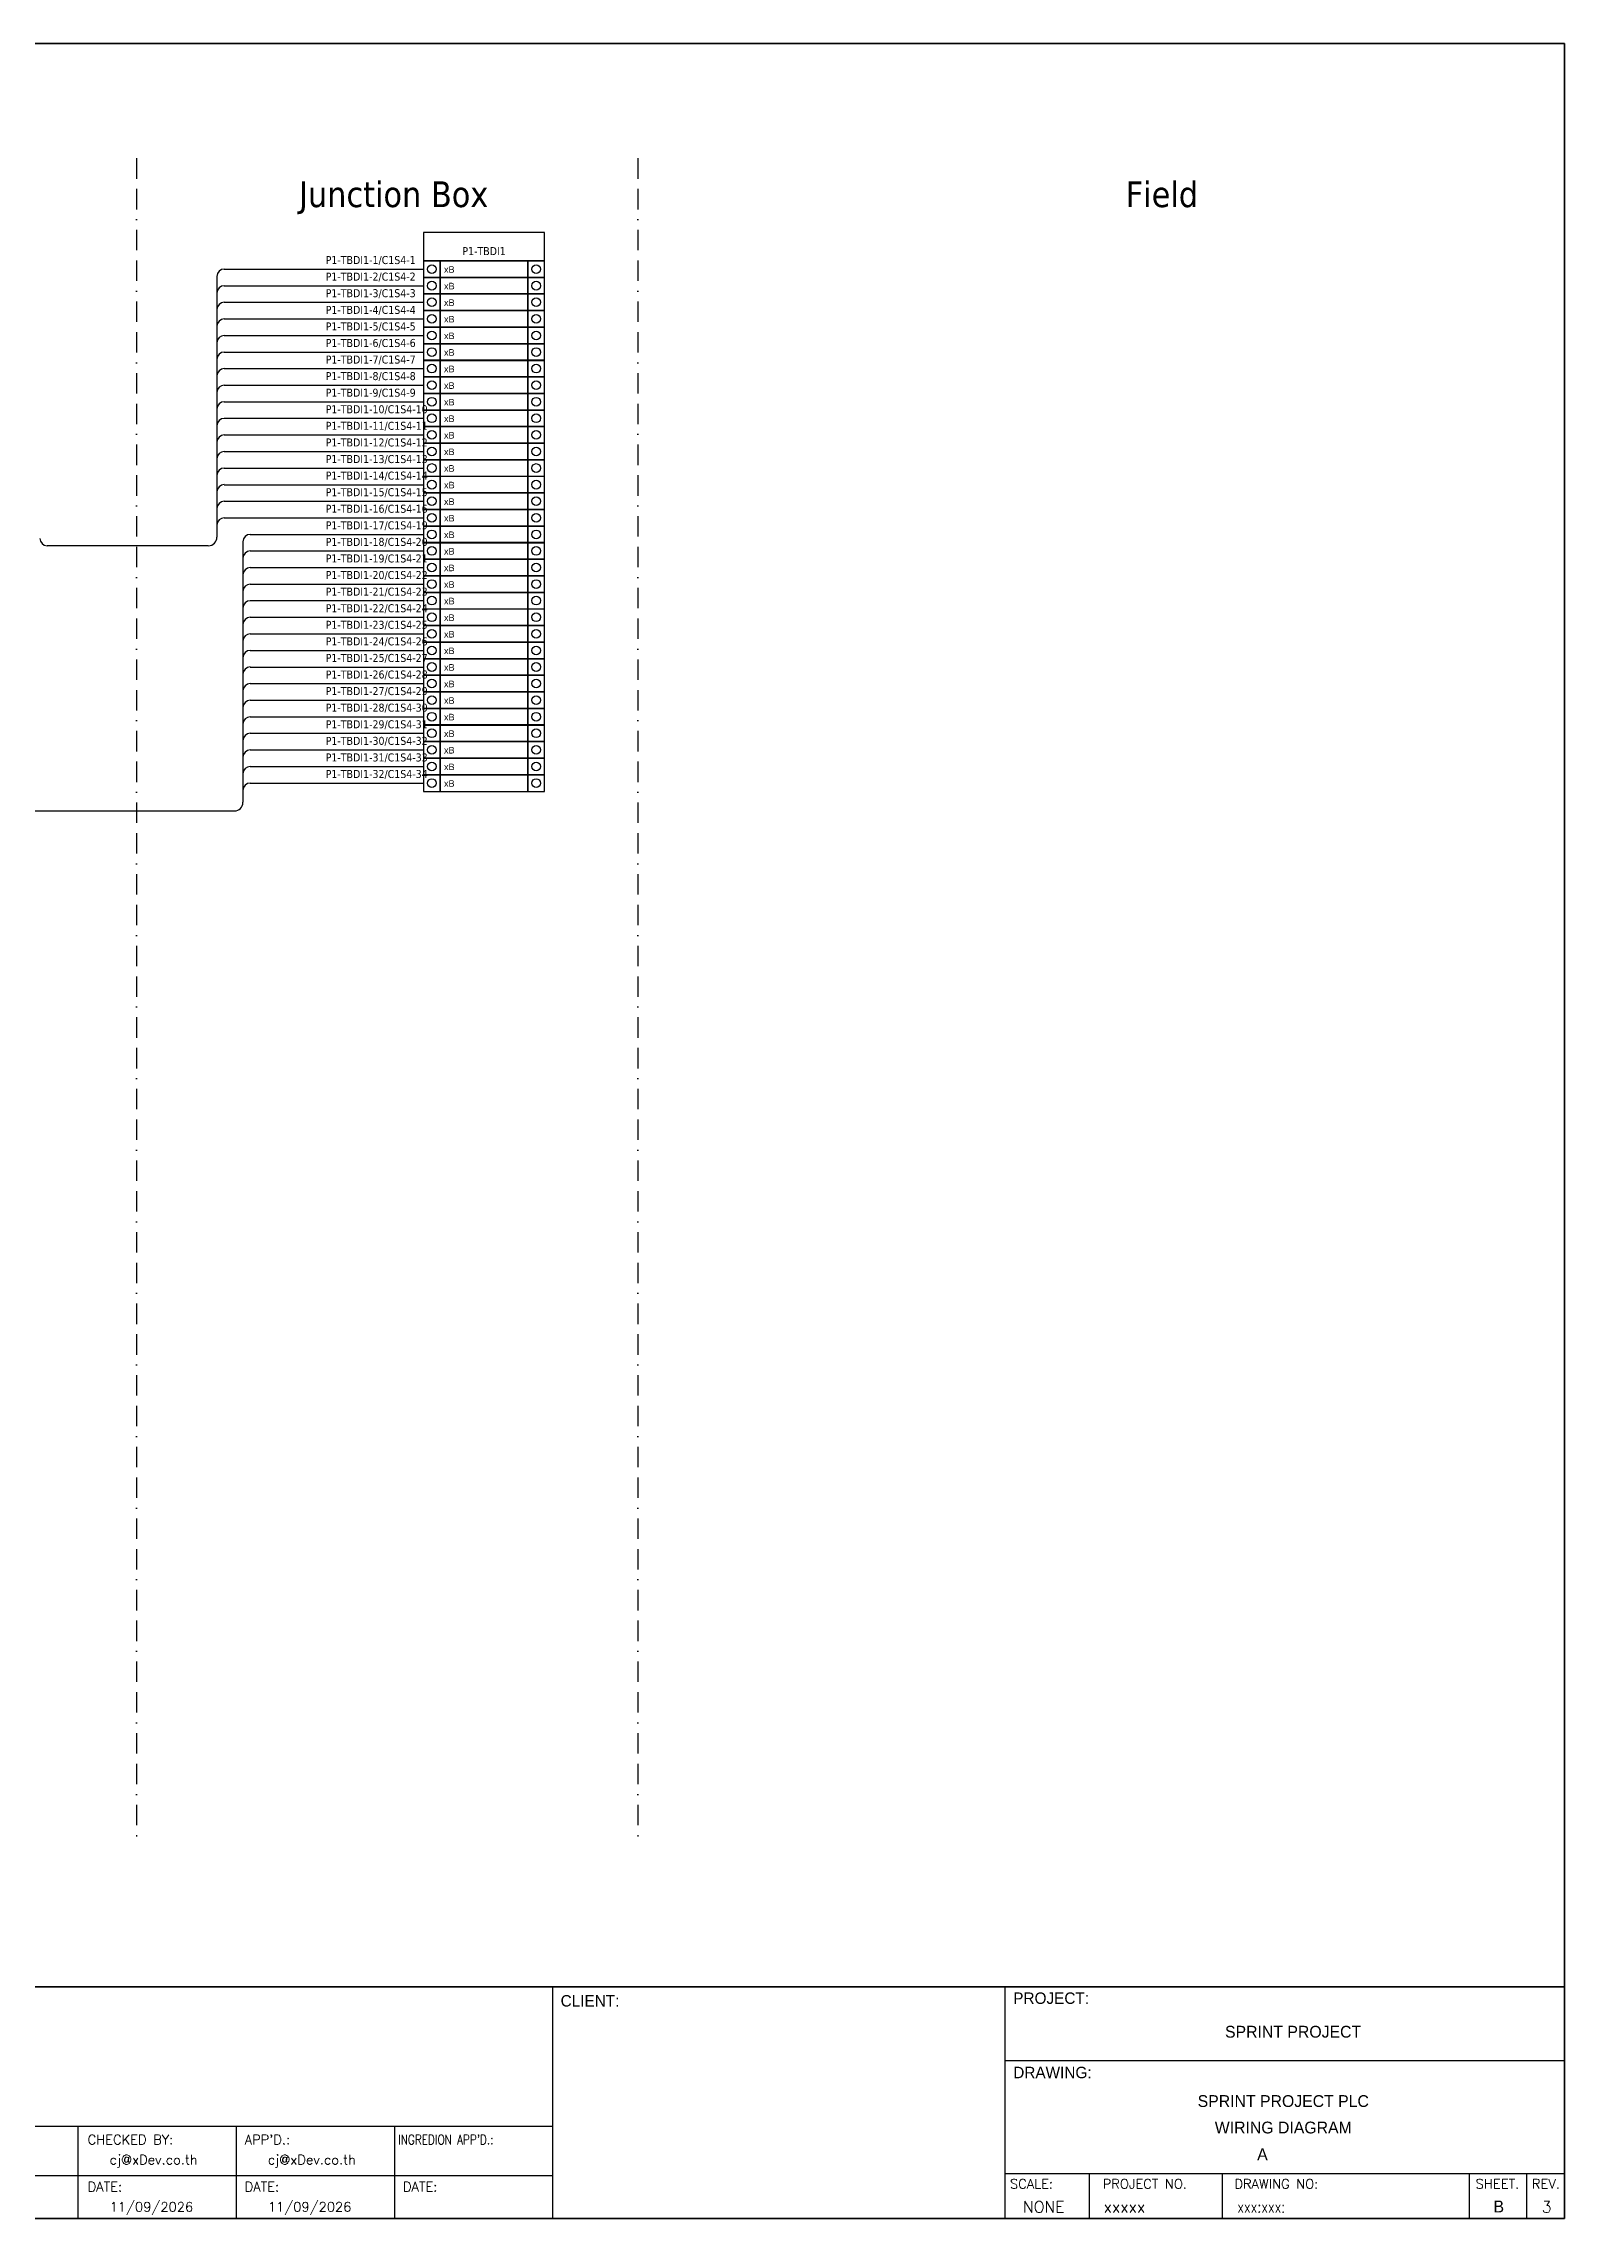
# Model space of a CAD drawing. Header units: millimetres. Extents: x 0 to 3893, y 0 to 2704.
# Drawn here: x 2002 to 3893, y 0 to 2704 of the extents above; entities that cross this region are included whole.
import ezdxf
from ezdxf.enums import TextEntityAlignment as Align

# ---------------------------------------------------------------- set-up
doc = ezdxf.new("R2010")
doc.units = ezdxf.units.MM
doc.linetypes.add('BORDERX2', pattern=[88.9, 25.4, -12.7, 25.4, -12.7, 0, -12.7])
for name, color, linetype in [('GT_1', 9, 'Continuous'), ('HELPPOINT', 7, 'Continuous'), ('MEMBER', 7, 'Continuous'), ('x01001-FrameArea', 2, 'BORDERX2')]:
    doc.layers.add(name, color=color, linetype=linetype)
doc.layers.add('IE-WIRE', color=7, linetype='Continuous', lineweight=25)
doc.styles.add('HTX11', font='O8111901')
doc.styles.add('ROMANS', font='romans.shx', dxfattribs={"width": 0.85, "height": 25})
doc.styles.get("Standard").update_dxf_attribs({"font": 'arial.ttf'})
doc.styles.add('Tahoma', font='')
doc.styles.get('Tahoma').set_extended_font_data('Tahoma')

# ---------------------------------------------------------------- blocks, each defined once
blk = doc.blocks.new('xTermSingleLayer')
at = {"color": 7, "ltscale": 25.4}
for points in [[(0, -537), (537, -537), (537, 0), (0, 0)], [(537, -537), (3378, -537), (3378, 0), (537, 0)], [(3378, -537), (3915, -537), (3915, 0), (3378, 0)]]:
    blk.add_lwpolyline(points, close=True, dxfattribs=at)
for centre in [(268, -268), (3647, -268)]:
    blk.add_circle(centre, 141, dxfattribs=at)
blk.add_attdef('TERMINAL_B', (661, -387), '', height=212)

msp = doc.modelspace()

# ---------------------------------------------------------------- linework, layer by layer
at = {"color": 4}
for p, q in [((3302.3, 56.1), (3302.3, 0)), ((3467.6, 56.1), (3467.6, 0))]:
    msp.add_line(p, q, dxfattribs=at)
at = {"color": 4, "ltscale": 0.5}
for p, q in [((3774.7, 56.1), (3774.7, 0)), ((3774.7, 56.1), (3774.7, 0)), ((3845.9, 56.1), (3845.9, 0)), ((3845.9, 56.1), (3845.9, 0))]:
    msp.add_line(p, q, dxfattribs=at)
at = {"color": 4, "ltscale": 25.4}
msp.add_lwpolyline([(2474.9, 2434), (2625.2, 2434), (2625.2, 2469.2), (2474.9, 2469.2)], close=True, dxfattribs=at)
at = {"layer": 'GT_1', "color": 4}
for p, q in [((2635.8, 0), (2635.8, 288.2)), ((3198.1, 0), (3198.1, 288.2)), ((3198.1, 0), (3198.1, 288.2)), ((3198.1, 0), (3198.1, 288.2)), ((2635.8, 114.3), (1848.8, 114.3)), ((2045.6, 0), (2045.6, 114.3)), ((2242.3, 0), (2242.3, 114.3)), ((2439.1, 0), (2439.1, 114.3)), ((3198.1, 56.1), (3893.3, 56.1)), ((2635.8, 52.9), (1848.8, 52.9))]:
    msp.add_line(p, q, dxfattribs=at)
at = {"layer": 'HELPPOINT', "color": 4, "lineweight": 35}
for p, q in [((0, 2704.2), (3893.3, 2704.2)), ((0, 2704.2), (3893.3, 2704.2)), ((3893.3, 2704.2), (3893.3, 0)), ((3893.3, 2704.2), (3893.3, 0)), ((3893.3, 0), (0, 0)), ((3893.3, 0), (0, 0))]:
    msp.add_line(p, q, dxfattribs=at)
at = {"layer": 'HELPPOINT', "color": 4}
for p, q in [((3198.1, 196.6), (3893.3, 196.6)), ((3198.1, 196.6), (3893.3, 196.6)), ((3198.1, 56.1), (3893.3, 56.1))]:
    msp.add_line(p, q, dxfattribs=at)
at = {"layer": 'IE-WIRE', "color": 4, "ltscale": 25.4}
for p, q in [((2218, 2414.6), (2218, 2090.6)), ((2227.2, 2423.7), (2474.9, 2423.7)), ((2227.2, 2423.7), (2474.9, 2423.7)), ((2227.2, 2403.1), (2474.9, 2403.1)), ((2227.2, 2403.1), (2474.9, 2403.1)), ((2227.2, 2382.5), (2474.9, 2382.5)), ((2227.2, 2382.5), (2474.9, 2382.5)), ((2227.2, 2361.9), (2474.9, 2361.9)), ((2227.2, 2361.9), (2474.9, 2361.9)), ((2227.2, 2341.2), (2474.9, 2341.2)), ((2227.2, 2341.2), (2474.9, 2341.2)), ((2227.2, 2320.6), (2474.9, 2320.6)), ((2227.2, 2320.6), (2474.9, 2320.6)), ((2227.2, 2300), (2474.9, 2300)), ((2227.2, 2300), (2474.9, 2300)), ((2227.2, 2279.4), (2474.9, 2279.4)), ((2227.2, 2279.4), (2474.9, 2279.4)), ((2227.2, 2258.8), (2474.9, 2258.8)), ((2227.2, 2258.8), (2474.9, 2258.8)), ((2227.2, 2238.2), (2474.9, 2238.2)), ((2227.2, 2238.2), (2474.9, 2238.2)), ((2227.2, 2217.6), (2474.9, 2217.6)), ((2227.2, 2217.6), (2474.9, 2217.6)), ((2227.2, 2197), (2474.9, 2197)), ((2227.2, 2197), (2474.9, 2197)), ((2227.2, 2176.3), (2474.9, 2176.3)), ((2227.2, 2176.3), (2474.9, 2176.3)), ((2227.2, 2155.7), (2474.9, 2155.7)), ((2227.2, 2155.7), (2474.9, 2155.7)), ((2227.2, 2135.1), (2474.9, 2135.1)), ((2227.2, 2135.1), (2474.9, 2135.1)), ((2227.2, 2114.5), (2474.9, 2114.5)), ((2227.2, 2114.5), (2474.9, 2114.5)), ((2250.4, 2084.8), (2250.4, 1760.8)), ((2259.5, 2093.9), (2474.9, 2093.9)), ((2259.5, 2093.9), (2474.9, 2093.9)), ((2259.5, 2073.3), (2474.9, 2073.3)), ((2259.5, 2073.3), (2474.9, 2073.3)), ((2259.5, 2052.7), (2474.9, 2052.7)), ((2259.5, 2052.7), (2474.9, 2052.7)), ((2259.5, 2032.1), (2474.9, 2032.1)), ((2259.5, 2032.1), (2474.9, 2032.1)), ((2259.5, 2011.5), (2474.9, 2011.5)), ((2259.5, 2011.5), (2474.9, 2011.5)), ((2259.5, 1990.8), (2474.9, 1990.8)), ((2259.5, 1990.8), (2474.9, 1990.8)), ((2259.5, 1970.2), (2474.9, 1970.2)), ((2259.5, 1970.2), (2474.9, 1970.2)), ((2259.5, 1949.6), (2474.9, 1949.6)), ((2259.5, 1949.6), (2474.9, 1949.6)), ((2259.5, 1929), (2474.9, 1929)), ((2259.5, 1929), (2474.9, 1929)), ((2259.5, 1908.4), (2474.9, 1908.4)), ((2259.5, 1908.4), (2474.9, 1908.4)), ((2259.5, 1887.8), (2474.9, 1887.8)), ((2259.5, 1887.8), (2474.9, 1887.8)), ((2259.5, 1867.2), (2474.9, 1867.2)), ((2259.5, 1867.2), (2474.9, 1867.2)), ((2259.5, 1846.6), (2474.9, 1846.6)), ((2259.5, 1846.6), (2474.9, 1846.6)), ((2259.5, 1825.9), (2474.9, 1825.9)), ((2259.5, 1825.9), (2474.9, 1825.9)), ((2259.5, 1805.3), (2474.9, 1805.3)), ((2259.5, 1805.3), (2474.9, 1805.3)), ((2259.5, 1784.7), (2474.9, 1784.7)), ((2259.5, 1784.7), (2474.9, 1784.7))]:
    msp.add_line(p, q, dxfattribs=at)
at = {"layer": 'IE-WIRE', "color": 4}
for p, q in [((2006.9, 2079.9), (2207.3, 2079.9)), ((1973.8, 1750.1), (2239.6, 1750.1))]:
    msp.add_line(p, q, dxfattribs=at)
at = {"layer": 'IE-WIRE', "color": 4, "ltscale": 25.4}
for centre, radius, start, end in [((2227.2, 2414.6), 9.14, 90, 180), ((2227.2, 2393.9), 9.14, 90, 180), ((2227.2, 2373.3), 9.14, 90, 180), ((2227.2, 2352.7), 9.14, 90, 180), ((2227.2, 2332.1), 9.14, 90, 180), ((2227.2, 2311.5), 9.14, 90, 180), ((2227.2, 2290.9), 9.14, 90, 180), ((2227.2, 2270.3), 9.14, 90, 180), ((2227.2, 2249.7), 9.14, 90, 180), ((2227.2, 2229), 9.14, 90, 180), ((2227.2, 2208.4), 9.14, 90, 180), ((2227.2, 2187.8), 9.14, 90, 180), ((2227.2, 2167.2), 9.14, 90, 180), ((2227.2, 2146.6), 9.14, 90, 180), ((2227.2, 2126), 9.14, 90, 180), ((2227.2, 2105.4), 9.14, 90, 180), ((2207.3, 2090.6), 10.8, 270, 0), ((2259.5, 2084.8), 9.14, 90, 180), ((2259.5, 2064.2), 9.14, 90, 180), ((2259.5, 2043.5), 9.14, 90, 180), ((2259.5, 2022.9), 9.14, 90, 180), ((2259.5, 2002.3), 9.14, 90, 180), ((2259.5, 1981.7), 9.14, 90, 180), ((2259.5, 1961.1), 9.14, 90, 180), ((2259.5, 1940.5), 9.14, 90, 180), ((2259.5, 1919.9), 9.14, 90, 180), ((2259.5, 1899.3), 9.14, 90, 180), ((2259.5, 1878.6), 9.14, 90, 180), ((2259.5, 1858), 9.14, 90, 180), ((2259.5, 1837.4), 9.14, 90, 180), ((2259.5, 1816.8), 9.14, 90, 180), ((2259.5, 1796.2), 9.14, 90, 180), ((2239.6, 1760.8), 10.8, 270, 0), ((2259.5, 1775.6), 9.14, 90, 180)]:
    msp.add_arc(centre, radius, start, end, dxfattribs=at)
at = {"layer": 'IE-WIRE', "color": 4}
msp.add_arc((2006.9, 2088.8), 8.96, 180, 270, dxfattribs=at)
at = {"layer": 'MEMBER', "color": 4, "lineweight": 35}
msp.add_line((0, 288.2), (3893.3, 288.2), dxfattribs=at)
msp.add_line((0, 288.2), (3893.3, 288.2), dxfattribs=at)
at = {"layer": 'MEMBER', "color": 4}
for p, q in [((3198.1, 196.6), (3893.3, 196.6)), ((3198.1, 196.6), (3893.3, 196.6)), ((3198.1, 56.1), (3893.3, 56.1)), ((3198.1, 56.1), (3893.3, 56.1))]:
    msp.add_line(p, q, dxfattribs=at)
at = {"layer": 'x01001-FrameArea'}
for p, q in [((2118.2, 2561.5), (2118.2, 475)), ((2741.3, 2561.5), (2741.3, 475))]:
    msp.add_line(p, q, dxfattribs=at)

# ---------------------------------------------------------------- block references
at = {"xscale": 0.0384, "yscale": 0.0384, "zscale": 0.0384}
for p in [(2474.9, 2434), (2474.9, 2413.4), (2474.9, 2392.8), (2474.9, 2372.2), (2474.9, 2351.5), (2474.9, 2330.9), (2474.9, 2310.3), (2474.9, 2289.7), (2474.9, 2269.1), (2474.9, 2248.5), (2474.9, 2227.9), (2474.9, 2207.3), (2474.9, 2186.7), (2474.9, 2166), (2474.9, 2145.4), (2474.9, 2124.8), (2474.9, 2104.2), (2474.9, 2083.6), (2474.9, 2063), (2474.9, 2042.4), (2474.9, 2021.8), (2474.9, 2001.1), (2474.9, 1980.5), (2474.9, 1959.9), (2474.9, 1939.3), (2474.9, 1918.7), (2474.9, 1898.1), (2474.9, 1877.5), (2474.9, 1856.9), (2474.9, 1836.3), (2474.9, 1815.6), (2474.9, 1795)]:
    msp.add_blockref('xTermSingleLayer', p, dxfattribs=at).add_auto_attribs({'TERMINAL_B': 'xB'})

# ---------------------------------------------------------------- texts
at = {"color": 2, "style": 'Tahoma'}
for s, p in [('Junction Box', (2437.7, 2516.8)), ('Field', (3392.8, 2516.8))]:
    msp.add_text(s, height=32, dxfattribs=at).set_placement(p, align=Align.MIDDLE_CENTER)
at = {"color": 4, "style": 'Tahoma'}
for s, p in [('P1-TBDI1-1/C1S4-1', (2353.2, 2430)), ('P1-TBDI1-2/C1S4-2', (2353.2, 2409.4)), ('P1-TBDI1-3/C1S4-3', (2353.2, 2388.8)), ('P1-TBDI1-4/C1S4-4', (2353.2, 2368.1)), ('P1-TBDI1-5/C1S4-5', (2353.2, 2347.5)), ('P1-TBDI1-6/C1S4-6', (2353.2, 2326.9)), ('P1-TBDI1-7/C1S4-7', (2353.2, 2306.3)), ('P1-TBDI1-8/C1S4-8', (2353.2, 2285.7)), ('P1-TBDI1-9/C1S4-9', (2353.2, 2265.1)), ('P1-TBDI1-10/C1S4-10', (2353.2, 2244.5)), ('P1-TBDI1-11/C1S4-11', (2353.2, 2223.9)), ('P1-TBDI1-12/C1S4-12', (2353.2, 2203.2)), ('P1-TBDI1-13/C1S4-13', (2353.2, 2182.6)), ('P1-TBDI1-14/C1S4-14', (2353.2, 2162)), ('P1-TBDI1-15/C1S4-15', (2353.2, 2141.4)), ('P1-TBDI1-16/C1S4-16', (2353.2, 2120.8)), ('P1-TBDI1-17/C1S4-19', (2353.2, 2100.2)), ('P1-TBDI1-18/C1S4-20', (2353.2, 2079.6)), ('P1-TBDI1-19/C1S4-21', (2353.2, 2059)), ('P1-TBDI1-20/C1S4-22', (2353.2, 2038.4)), ('P1-TBDI1-21/C1S4-23', (2353.2, 2017.7)), ('P1-TBDI1-22/C1S4-24', (2353.2, 1997.1)), ('P1-TBDI1-23/C1S4-25', (2353.2, 1976.5)), ('P1-TBDI1-24/C1S4-26', (2353.2, 1955.9)), ('P1-TBDI1-25/C1S4-27', (2353.2, 1935.3)), ('P1-TBDI1-26/C1S4-28', (2353.2, 1914.7)), ('P1-TBDI1-27/C1S4-29', (2353.2, 1894.1)), ('P1-TBDI1-28/C1S4-30', (2353.2, 1873.5)), ('P1-TBDI1-29/C1S4-31', (2353.2, 1852.8)), ('P1-TBDI1-30/C1S4-32', (2353.2, 1832.2)), ('P1-TBDI1-31/C1S4-33', (2353.2, 1811.6)), ('P1-TBDI1-32/C1S4-34', (2353.2, 1791))]:
    msp.add_text(s, height=9.949, dxfattribs=at).set_placement(p)
msp.add_text('P1-TBDI1', height=9.95, dxfattribs=at).set_placement((2550.1, 2446.1), align=Align.MIDDLE_CENTER)
at = {"color": 4, "ltscale": 100, "style": 'HTX11'}
for s, p in [('SPRINT PROJECT', (3555.9, 232.2)), ('SPRINT PROJECT PLC', (3543.7, 146)), ('WIRING DIAGRAM', (3543.7, 113.1))]:
    msp.add_text(s, height=14.693, dxfattribs=at).set_placement(p, align=Align.MIDDLE_CENTER)
at = {"style": 'HTX11'}
for tag, text, height, p in [('A', 'A', 14.8, (3517.8, 79.8)), ('B', 'CHASSIS C1 SLOT 4', 14.821, (3811.6, 14.9))]:
    msp.add_attdef(tag, text=text, height=height, dxfattribs=at).set_placement(p, align=Align.MIDDLE_CENTER)
at = {"layer": 'GT_1', "color": 4, "style": 'HTX11'}
for s, p in [('CLIENT:', (2645.3, 263.5)), ('PROJECT:', (3208, 266.8)), ('DRAWING:', (3208, 174.4))]:
    msp.add_text(s, height=14.25, dxfattribs=at).set_placement(p)
at = {"layer": 'MEMBER', "color": 4, "ltscale": 0.8, "style": 'ROMANS'}
for s, height, p in [('CHECKED BY:', 11.875, (2057.3, 92.1)), ("APP'D.:", 11.88, (2252.5, 92.1)), ('cj@xDev.co.th', 11.875, (2084.6, 67.2)), ('cj@xDev.co.th', 11.875, (2281.3, 67.2)), ('DATE:', 11.88, (2057.3, 33.6)), ('DATE:', 11.88, (2252.5, 33.6)), ('DATE:', 11.88, (2449.3, 33.6)), ('SCALE:', 11.88, (3204, 37.1)), ('PROJECT NO.', 11.875, (3319.2, 37.1)), ('DRAWING NO:', 11.875, (3482.9, 37.1)), ('SHEET.', 12, (3782.7, 37.1)), ('REV.', 12, (3852.6, 37.1)), ('11/09/2026', 11.88, (2084.6, 8.5)), ('11/09/2026', 11.88, (2281.3, 8.5)), ('NONE', 14.23, (3220, 7.3)), ('xxxxx', 14.23, (3320.4, 7.3))]:
    msp.add_text(s, height=height, dxfattribs=at).set_placement(p)
at = {"layer": 'MEMBER', "color": 4, "ltscale": 0.8, "style": 'ROMANS', "width": 0.8}
for s, height, p in [("INGREDION APP'D.:", 11.875, (2443.3, 92.1)), ('xxx:xxx:', 14.23, (3486.6, 7.3))]:
    msp.add_text(s, height=height, dxfattribs=at).set_placement(p)
at = {"layer": 'MEMBER', "color": 4, "ltscale": 0.8, "style": 'ROMANS'}
msp.add_text('3', height=14.2, dxfattribs=at).set_placement((3871.2, 7.3), align=Align.CENTER)

doc.saveas('drawing.dxf')
